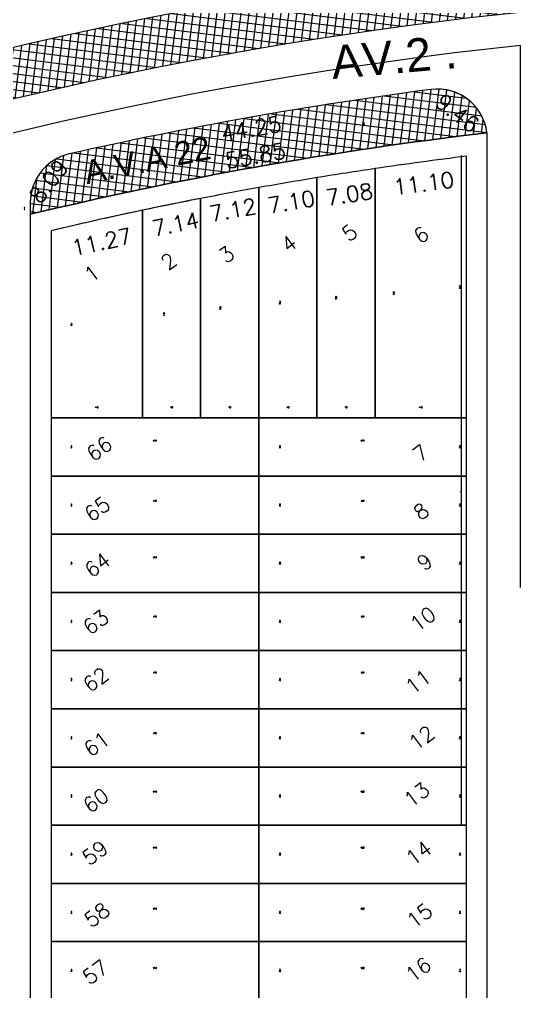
# Model space of a CAD drawing. Header units: millimetres. Extents: x -677 to -23, y -135 to 1112.
# Drawn here: x -551.9 to -491.6, y 831.6 to 948.6 of the extents above; entities that cross this region are included whole.
import ezdxf
from ezdxf.enums import TextEntityAlignment as Align

# ---------------------------------------------------------------- set-up
doc = ezdxf.new("R2010")
doc.units = ezdxf.units.MM
doc.header["$LTSCALE"] = 20
doc.header["$MEASUREMENT"] = 0
doc.header["$PDSIZE"] = -5
doc.linetypes.add('CONTINUO', pattern=[0])
doc.linetypes.add('DASHDOT', pattern=[1, 0.5, -0.25, 0, -0.25])
doc.layers.get('0').update_dxf_attribs({"linetype": 'CONTINUOUS'})
doc.layers.get('Defpoints').update_dxf_attribs({"linetype": 'CONTINUOUS'})
for name, color, linetype in [('Bra-Rua Calçadas', 1, 'CONTINUOUS'), ('CALÇADA', 3, 'CONTINUOUS'), ('COTA', 7, 'CONTINUOUS'), ('EIXO DAS VIAS', 252, 'DASHDOT'), ('Lotes', 2, 'CONTINUOUS'), ('Nomes de Ruas', 3, 'CONTINUOUS'), ('Numero de lotes', 5, 'CONTINUOUS'), ('TXT A.VERDES', 7, 'CONTINUOUS'), ('Área Verde Alameda etc.', 92, 'CONTINUOUS')]:
    doc.layers.add(name, color=color, linetype=linetype)
doc.layers.add('E-Pen-C', color=4, linetype='CONTINUOUS', lineweight=15)
doc.layers.add('E-Pen-G', color=3, linetype='CONTINUOUS', lineweight=30)
doc.styles.add('arcad1', font='romans.shx')
doc.styles.add('ARIAL', font='arial.ttf', dxfattribs={"height": 2})
doc.styles.add('F2', font='swissc.ttf')
doc.styles.add('ROMANS', font='romans', dxfattribs={"height": 0.1})
doc.dimstyles.new('BOLA100', dxfattribs={"dimscale": 0, "dimtxt": 1.8, "dimasz": 0.15, "dimexe": 0.18, "dimexo": 0.063, "dimgap": 0, "dimtad": 0, "dimzin": 4, "dimdsep": 46, "dimtxsty": 'ROMANS', "dimcen": 0.09, "dimse1": 1, "dimse2": 1, "dimsd1": 1, "dimsd2": 1, "dimclrt": 2, "dimadec": 0, "dimazin": 0, "dimtfac": 1.2, "dimtix": 1, "dimtmove": 2, "dimatfit": 3, "dimfxl": 1, "dimtvp": 2, "dimtolj": 1, "dimtzin": 4, "dimarcsym": 0})
doc.dimstyles.new('DIMENSION-1', dxfattribs={"dimtxt": 0.11, "dimasz": 0.07, "dimexe": 1, "dimexo": 0, "dimgap": 0.12, "dimtad": 1, "dimzin": 7, "dimdsep": 46, "dimtxsty": 'F2', "dimblk1": 'TRACO', "dimblk2": 'TRACO', "dimsah": 1, "dimcen": 1, "dimse1": 1, "dimse2": 1, "dimclrd": 256, "dimclre": 256, "dimclrt": 6, "dimadec": 0, "dimazin": 0, "dimtfac": 1, "dimtix": 1, "dimtmove": 2, "dimatfit": 3, "dimldrblk": 'TRACO', "dimfxl": 1, "dimtolj": 1, "dimtzin": 0, "dimarcsym": 0})
pattern_1 = [(82.9064228, (5613769.4276, -7783638.4494), (-0.94520936236, 0.1176244503), []), (172.9064228, (5613769.4276, -7783638.4494), (-0.1176244503, -0.94520936236), [])]

# ---------------------------------------------------------------- blocks, each defined once
blk = doc.blocks.new('*D380')
at = {"layer": 'Defpoints', "color": 0}
for p in [(-498.64, 837.65), (-498.06, 837.65), (-498.06, 830.65)]:
    blk.add_point(p, dxfattribs=at)
at = {"layer": 'COTA', "color": 2, "insert": (-498.84, 834.15), "char_height": 0.1, "attachment_point": 5, "rotation": 90, "style": 'ROMANS'}
blk.add_mtext('\\A1;7.00', dxfattribs=at)
blk = doc.blocks.new('*D381')
at = {"layer": 'Defpoints', "color": 0}
for p in [(-498.64, 844.65), (-498.06, 844.65), (-498.06, 837.65)]:
    blk.add_point(p, dxfattribs=at)
at = {"layer": 'COTA', "color": 2, "insert": (-498.84, 841.15), "char_height": 0.1, "attachment_point": 5, "rotation": 90, "style": 'ROMANS'}
blk.add_mtext('\\A1;7.00', dxfattribs=at)
blk = doc.blocks.new('*D382')
at = {"layer": 'Defpoints', "color": 0}
for p in [(-498.64, 851.65), (-498.06, 851.65), (-498.06, 844.65)]:
    blk.add_point(p, dxfattribs=at)
at = {"layer": 'COTA', "color": 2, "insert": (-498.84, 848.15), "char_height": 0.1, "attachment_point": 5, "rotation": 90, "style": 'ROMANS'}
blk.add_mtext('\\A1;7.00', dxfattribs=at)
blk = doc.blocks.new('*D383')
at = {"layer": 'Defpoints', "color": 0}
for p in [(-498.64, 858.65), (-498.06, 858.65), (-498.06, 851.65)]:
    blk.add_point(p, dxfattribs=at)
at = {"layer": 'COTA', "color": 2, "insert": (-498.84, 855.15), "char_height": 0.1, "attachment_point": 5, "rotation": 90, "style": 'ROMANS'}
blk.add_mtext('\\A1;7.00', dxfattribs=at)
blk = doc.blocks.new('*D384')
at = {"layer": 'Defpoints', "color": 0}
for p in [(-498.64, 865.65), (-498.06, 865.65), (-498.06, 858.65)]:
    blk.add_point(p, dxfattribs=at)
at = {"layer": 'COTA', "color": 2, "insert": (-498.84, 862.15), "char_height": 0.1, "attachment_point": 5, "rotation": 90, "style": 'ROMANS'}
blk.add_mtext('\\A1;7.00', dxfattribs=at)
blk = doc.blocks.new('*D385')
at = {"layer": 'Defpoints', "color": 0}
for p in [(-498.64, 872.65), (-498.06, 872.65), (-498.06, 865.65)]:
    blk.add_point(p, dxfattribs=at)
at = {"layer": 'COTA', "color": 2, "insert": (-498.84, 869.15), "char_height": 0.1, "attachment_point": 5, "rotation": 90, "style": 'ROMANS'}
blk.add_mtext('\\A1;7.00', dxfattribs=at)
blk = doc.blocks.new('*D386')
at = {"layer": 'Defpoints', "color": 0}
for p in [(-498.64, 879.65), (-498.06, 879.65), (-498.06, 872.65)]:
    blk.add_point(p, dxfattribs=at)
at = {"layer": 'COTA', "color": 2, "insert": (-498.84, 876.15), "char_height": 0.1, "attachment_point": 5, "rotation": 90, "style": 'ROMANS'}
blk.add_mtext('\\A1;7.00', dxfattribs=at)
blk = doc.blocks.new('*D387')
at = {"layer": 'Defpoints', "color": 0}
for p in [(-498.64, 886.65), (-498.06, 886.65), (-498.06, 879.65)]:
    blk.add_point(p, dxfattribs=at)
at = {"layer": 'COTA', "color": 2, "insert": (-498.84, 883.15), "char_height": 0.1, "attachment_point": 5, "rotation": 90, "style": 'ROMANS'}
blk.add_mtext('\\A1;7.00', dxfattribs=at)
blk = doc.blocks.new('*D388')
at = {"layer": 'Defpoints', "color": 0}
for p in [(-498.64, 893.65), (-498.06, 893.65), (-498.06, 886.65)]:
    blk.add_point(p, dxfattribs=at)
at = {"layer": 'COTA', "color": 2, "insert": (-498.84, 890.15), "char_height": 0.1, "attachment_point": 5, "rotation": 90, "style": 'ROMANS'}
blk.add_mtext('\\A1;7.00', dxfattribs=at)
blk = doc.blocks.new('*D389')
at = {"layer": 'Defpoints', "color": 0}
for p in [(-498.64, 900.65), (-498.06, 900.65), (-498.06, 893.65)]:
    blk.add_point(p, dxfattribs=at)
at = {"layer": 'COTA', "color": 2, "insert": (-498.84, 897.15), "char_height": 0.1, "attachment_point": 5, "rotation": 90, "style": 'ROMANS'}
blk.add_mtext('\\A1;7.00', dxfattribs=at)
blk = doc.blocks.new('*D390')
at = {"layer": 'Defpoints', "color": 0}
for p in [(-498.64, 932.12), (-498.06, 932.12), (-498.06, 900.65)]:
    blk.add_point(p, dxfattribs=at)
at = {"layer": 'COTA', "color": 2, "insert": (-498.84, 916.38), "char_height": 0.1, "attachment_point": 5, "rotation": 90, "style": 'ROMANS'}
blk.add_mtext('\\A1;31.47', dxfattribs=at)
blk = doc.blocks.new('*D404')
at = {"layer": 'Defpoints', "color": 0}
for p in [(-523.06, 837.65), (-520.31, 837.65), (-523.06, 830.65)]:
    blk.add_point(p, dxfattribs=at)
at = {"layer": 'COTA', "color": 2, "insert": (-520.51, 834.15), "char_height": 0.1, "attachment_point": 5, "rotation": 90, "style": 'ROMANS'}
blk.add_mtext('\\A1;7.00', dxfattribs=at)
blk = doc.blocks.new('*D405')
at = {"layer": 'Defpoints', "color": 0}
for p in [(-523.06, 844.65), (-520.31, 844.65), (-523.06, 837.65)]:
    blk.add_point(p, dxfattribs=at)
at = {"layer": 'COTA', "color": 2, "insert": (-520.51, 841.15), "char_height": 0.1, "attachment_point": 5, "rotation": 90, "style": 'ROMANS'}
blk.add_mtext('\\A1;7.00', dxfattribs=at)
blk = doc.blocks.new('*D406')
at = {"layer": 'Defpoints', "color": 0}
for p in [(-523.06, 851.65), (-520.31, 851.65), (-523.06, 844.65)]:
    blk.add_point(p, dxfattribs=at)
at = {"layer": 'COTA', "color": 2, "insert": (-520.51, 848.15), "char_height": 0.1, "attachment_point": 5, "rotation": 90, "style": 'ROMANS'}
blk.add_mtext('\\A1;7.00', dxfattribs=at)
blk = doc.blocks.new('*D407')
at = {"layer": 'Defpoints', "color": 0}
for p in [(-523.06, 858.65), (-520.31, 858.65), (-523.06, 851.65)]:
    blk.add_point(p, dxfattribs=at)
at = {"layer": 'COTA', "color": 2, "insert": (-520.51, 855.15), "char_height": 0.1, "attachment_point": 5, "rotation": 90, "style": 'ROMANS'}
blk.add_mtext('\\A1;7.00', dxfattribs=at)
blk = doc.blocks.new('*D408')
at = {"layer": 'Defpoints', "color": 0}
for p in [(-523.06, 865.65), (-520.31, 865.65), (-523.06, 858.65)]:
    blk.add_point(p, dxfattribs=at)
at = {"layer": 'COTA', "color": 2, "insert": (-520.51, 862.15), "char_height": 0.1, "attachment_point": 5, "rotation": 90, "style": 'ROMANS'}
blk.add_mtext('\\A1;7.00', dxfattribs=at)
blk = doc.blocks.new('*D409')
at = {"layer": 'Defpoints', "color": 0}
for p in [(-523.06, 872.65), (-520.31, 872.65), (-523.06, 865.65)]:
    blk.add_point(p, dxfattribs=at)
at = {"layer": 'COTA', "color": 2, "insert": (-520.51, 869.15), "char_height": 0.1, "attachment_point": 5, "rotation": 90, "style": 'ROMANS'}
blk.add_mtext('\\A1;7.00', dxfattribs=at)
blk = doc.blocks.new('*D410')
at = {"layer": 'Defpoints', "color": 0}
for p in [(-523.06, 879.65), (-520.31, 879.65), (-523.06, 872.65)]:
    blk.add_point(p, dxfattribs=at)
at = {"layer": 'COTA', "color": 2, "insert": (-520.51, 876.15), "char_height": 0.1, "attachment_point": 5, "rotation": 90, "style": 'ROMANS'}
blk.add_mtext('\\A1;7.00', dxfattribs=at)
blk = doc.blocks.new('*D411')
at = {"layer": 'Defpoints', "color": 0}
for p in [(-523.06, 886.65), (-520.31, 886.65), (-523.06, 879.65)]:
    blk.add_point(p, dxfattribs=at)
at = {"layer": 'COTA', "color": 2, "insert": (-520.51, 883.15), "char_height": 0.1, "attachment_point": 5, "rotation": 90, "style": 'ROMANS'}
blk.add_mtext('\\A1;7.00', dxfattribs=at)
blk = doc.blocks.new('*D412')
at = {"layer": 'Defpoints', "color": 0}
for p in [(-523.06, 893.65), (-520.31, 893.65), (-523.06, 886.65)]:
    blk.add_point(p, dxfattribs=at)
at = {"layer": 'COTA', "color": 2, "insert": (-520.51, 890.15), "char_height": 0.1, "attachment_point": 5, "rotation": 90, "style": 'ROMANS'}
blk.add_mtext('\\A1;7.00', dxfattribs=at)
blk = doc.blocks.new('*D413')
at = {"layer": 'Defpoints', "color": 0}
for p in [(-523.06, 900.65), (-520.31, 900.65), (-523.06, 893.65)]:
    blk.add_point(p, dxfattribs=at)
at = {"layer": 'COTA', "color": 2, "insert": (-520.51, 897.15), "char_height": 0.1, "attachment_point": 5, "rotation": 90, "style": 'ROMANS'}
blk.add_mtext('\\A1;7.00', dxfattribs=at)
blk = doc.blocks.new('*D414')
at = {"layer": 'Defpoints', "color": 0}
for p in [(-523.06, 928.34), (-520.31, 928.34), (-523.06, 900.65)]:
    blk.add_point(p, dxfattribs=at)
at = {"layer": 'COTA', "color": 2, "insert": (-520.51, 914.49), "char_height": 0.1, "attachment_point": 5, "rotation": 90, "style": 'ROMANS'}
blk.add_mtext('\\A1;27.69', dxfattribs=at)
blk = doc.blocks.new('*D424')
at = {"layer": 'Defpoints', "color": 0}
for p in [(-548.06, 837.65), (-545.41, 837.65), (-548.06, 830.65)]:
    blk.add_point(p, dxfattribs=at)
at = {"layer": 'COTA', "color": 2, "insert": (-545.61, 834.15), "char_height": 0.1, "attachment_point": 5, "rotation": 90, "style": 'ROMANS'}
blk.add_mtext('\\A1;7.00', dxfattribs=at)
blk = doc.blocks.new('*D425')
at = {"layer": 'Defpoints', "color": 0}
for p in [(-548.06, 844.65), (-545.41, 844.65), (-548.06, 837.65)]:
    blk.add_point(p, dxfattribs=at)
at = {"layer": 'COTA', "color": 2, "insert": (-545.61, 841.15), "char_height": 0.1, "attachment_point": 5, "rotation": 90, "style": 'ROMANS'}
blk.add_mtext('\\A1;7.00', dxfattribs=at)
blk = doc.blocks.new('*D426')
at = {"layer": 'Defpoints', "color": 0}
for p in [(-548.06, 851.65), (-545.41, 851.65), (-548.06, 844.65)]:
    blk.add_point(p, dxfattribs=at)
at = {"layer": 'COTA', "color": 2, "insert": (-545.61, 848.15), "char_height": 0.1, "attachment_point": 5, "rotation": 90, "style": 'ROMANS'}
blk.add_mtext('\\A1;7.00', dxfattribs=at)
blk = doc.blocks.new('*D427')
at = {"layer": 'Defpoints', "color": 0}
for p in [(-548.06, 858.65), (-545.41, 858.65), (-548.06, 851.65)]:
    blk.add_point(p, dxfattribs=at)
at = {"layer": 'COTA', "color": 2, "insert": (-545.61, 855.15), "char_height": 0.1, "attachment_point": 5, "rotation": 90, "style": 'ROMANS'}
blk.add_mtext('\\A1;7.00', dxfattribs=at)
blk = doc.blocks.new('*D428')
at = {"layer": 'Defpoints', "color": 0}
for p in [(-548.06, 865.65), (-545.41, 865.65), (-548.06, 858.65)]:
    blk.add_point(p, dxfattribs=at)
at = {"layer": 'COTA', "color": 2, "insert": (-545.61, 862.15), "char_height": 0.1, "attachment_point": 5, "rotation": 90, "style": 'ROMANS'}
blk.add_mtext('\\A1;7.00', dxfattribs=at)
blk = doc.blocks.new('*D429')
at = {"layer": 'Defpoints', "color": 0}
for p in [(-548.06, 872.65), (-545.41, 872.65), (-548.06, 865.65)]:
    blk.add_point(p, dxfattribs=at)
at = {"layer": 'COTA', "color": 2, "insert": (-545.61, 869.15), "char_height": 0.1, "attachment_point": 5, "rotation": 90, "style": 'ROMANS'}
blk.add_mtext('\\A1;7.00', dxfattribs=at)
blk = doc.blocks.new('*D430')
at = {"layer": 'Defpoints', "color": 0}
for p in [(-548.06, 879.65), (-545.41, 879.65), (-548.06, 872.65)]:
    blk.add_point(p, dxfattribs=at)
at = {"layer": 'COTA', "color": 2, "insert": (-545.61, 876.15), "char_height": 0.1, "attachment_point": 5, "rotation": 90, "style": 'ROMANS'}
blk.add_mtext('\\A1;7.00', dxfattribs=at)
blk = doc.blocks.new('*D431')
at = {"layer": 'Defpoints', "color": 0}
for p in [(-548.06, 886.65), (-545.41, 886.65), (-548.06, 879.65)]:
    blk.add_point(p, dxfattribs=at)
at = {"layer": 'COTA', "color": 2, "insert": (-545.61, 883.15), "char_height": 0.1, "attachment_point": 5, "rotation": 90, "style": 'ROMANS'}
blk.add_mtext('\\A1;7.00', dxfattribs=at)
blk = doc.blocks.new('*D432')
at = {"layer": 'Defpoints', "color": 0}
for p in [(-548.06, 893.65), (-545.41, 893.65), (-548.06, 886.65)]:
    blk.add_point(p, dxfattribs=at)
at = {"layer": 'COTA', "color": 2, "insert": (-545.61, 890.15), "char_height": 0.1, "attachment_point": 5, "rotation": 90, "style": 'ROMANS'}
blk.add_mtext('\\A1;7.00', dxfattribs=at)
blk = doc.blocks.new('*D433')
at = {"layer": 'Defpoints', "color": 0}
for p in [(-548.06, 900.65), (-545.41, 900.65), (-548.06, 893.65)]:
    blk.add_point(p, dxfattribs=at)
at = {"layer": 'COTA', "color": 2, "insert": (-545.61, 897.15), "char_height": 0.1, "attachment_point": 5, "rotation": 90, "style": 'ROMANS'}
blk.add_mtext('\\A1;7.00', dxfattribs=at)
blk = doc.blocks.new('*D434')
at = {"layer": 'Defpoints', "color": 0}
for p in [(-548.06, 923.16), (-545.41, 923.16), (-548.06, 900.65)]:
    blk.add_point(p, dxfattribs=at)
at = {"layer": 'COTA', "color": 2, "insert": (-545.61, 911.9), "char_height": 0.1, "attachment_point": 5, "rotation": 90, "style": 'ROMANS'}
blk.add_mtext('\\A1;22.51', dxfattribs=at)
blk = doc.blocks.new('*D435')
at = {"layer": 'Defpoints', "color": 0}
for p in [(-537.06, 925.61), (-534.25, 925.61), (-537.06, 900.65)]:
    blk.add_point(p, dxfattribs=at)
at = {"layer": 'COTA', "color": 2, "insert": (-534.45, 913.13), "char_height": 0.1, "attachment_point": 5, "rotation": 90, "style": 'ROMANS'}
blk.add_mtext('\\A1;24.97', dxfattribs=at)
blk = doc.blocks.new('*D436')
at = {"layer": 'Defpoints', "color": 0}
for p in [(-530.06, 927.03), (-527.49, 927.03), (-530.06, 900.65)]:
    blk.add_point(p, dxfattribs=at)
at = {"layer": 'COTA', "color": 2, "insert": (-527.69, 913.84), "char_height": 0.1, "attachment_point": 5, "rotation": 90, "style": 'ROMANS'}
blk.add_mtext('\\A1;26.38', dxfattribs=at)
blk = doc.blocks.new('*D437')
at = {"layer": 'Defpoints', "color": 0}
for p in [(-516.06, 929.54), (-513.57, 929.54), (-516.06, 900.65)]:
    blk.add_point(p, dxfattribs=at)
at = {"layer": 'COTA', "color": 2, "insert": (-513.77, 915.09), "char_height": 0.1, "attachment_point": 5, "rotation": 90, "style": 'ROMANS'}
blk.add_mtext('\\A1;28.89', dxfattribs=at)
blk = doc.blocks.new('*D438')
at = {"layer": 'Defpoints', "color": 0}
for p in [(-509.06, 930.63), (-506.62, 930.63), (-509.06, 900.65)]:
    blk.add_point(p, dxfattribs=at)
at = {"layer": 'COTA', "color": 2, "insert": (-506.82, 915.64), "char_height": 0.1, "attachment_point": 5, "rotation": 90, "style": 'ROMANS'}
blk.add_mtext('\\A1;29.98', dxfattribs=at)
blk = doc.blocks.new('*D479')
at = {"layer": 'Defpoints', "color": 0}
for p in [(-523.06, 837.65), (-498.06, 837.65), (-523.06, 834.27)]:
    blk.add_point(p, dxfattribs=at)
at = {"layer": 'COTA', "color": 2, "insert": (-510.56, 834.47), "char_height": 0.1, "attachment_point": 5, "style": 'ROMANS'}
blk.add_mtext('\\A1;25.00', dxfattribs=at)
blk = doc.blocks.new('*D480')
at = {"layer": 'Defpoints', "color": 0}
for p in [(-548.06, 837.65), (-523.06, 837.65), (-548.06, 834.27)]:
    blk.add_point(p, dxfattribs=at)
at = {"layer": 'COTA', "color": 2, "insert": (-535.56, 834.47), "char_height": 0.1, "attachment_point": 5, "style": 'ROMANS'}
blk.add_mtext('\\A1;25.00', dxfattribs=at)
blk = doc.blocks.new('*D481')
at = {"layer": 'Defpoints', "color": 0}
for p in [(-523.06, 844.65), (-498.06, 844.65), (-523.06, 841.41)]:
    blk.add_point(p, dxfattribs=at)
at = {"layer": 'COTA', "color": 2, "insert": (-510.56, 841.61), "char_height": 0.1, "attachment_point": 5, "style": 'ROMANS'}
blk.add_mtext('\\A1;25.00', dxfattribs=at)
blk = doc.blocks.new('*D482')
at = {"layer": 'Defpoints', "color": 0}
for p in [(-548.06, 844.65), (-523.06, 844.65), (-548.06, 841.41)]:
    blk.add_point(p, dxfattribs=at)
at = {"layer": 'COTA', "color": 2, "insert": (-535.56, 841.61), "char_height": 0.1, "attachment_point": 5, "style": 'ROMANS'}
blk.add_mtext('\\A1;25.00', dxfattribs=at)
blk = doc.blocks.new('*D483')
at = {"layer": 'Defpoints', "color": 0}
for p in [(-523.06, 851.65), (-498.06, 851.65), (-523.06, 848.75)]:
    blk.add_point(p, dxfattribs=at)
at = {"layer": 'COTA', "color": 2, "insert": (-510.56, 848.95), "char_height": 0.1, "attachment_point": 5, "style": 'ROMANS'}
blk.add_mtext('\\A1;25.00', dxfattribs=at)
blk = doc.blocks.new('*D484')
at = {"layer": 'Defpoints', "color": 0}
for p in [(-548.06, 851.65), (-523.06, 851.65), (-548.06, 848.75)]:
    blk.add_point(p, dxfattribs=at)
at = {"layer": 'COTA', "color": 2, "insert": (-535.56, 848.95), "char_height": 0.1, "attachment_point": 5, "style": 'ROMANS'}
blk.add_mtext('\\A1;25.00', dxfattribs=at)
blk = doc.blocks.new('*D485')
at = {"layer": 'Defpoints', "color": 0}
for p in [(-523.06, 858.65), (-498.06, 858.65), (-523.06, 855.48)]:
    blk.add_point(p, dxfattribs=at)
at = {"layer": 'COTA', "color": 2, "insert": (-510.56, 855.68), "char_height": 0.1, "attachment_point": 5, "style": 'ROMANS'}
blk.add_mtext('\\A1;25.00', dxfattribs=at)
blk = doc.blocks.new('*D486')
at = {"layer": 'Defpoints', "color": 0}
for p in [(-548.06, 858.65), (-523.06, 858.65), (-548.06, 855.48)]:
    blk.add_point(p, dxfattribs=at)
at = {"layer": 'COTA', "color": 2, "insert": (-535.56, 855.68), "char_height": 0.1, "attachment_point": 5, "style": 'ROMANS'}
blk.add_mtext('\\A1;25.00', dxfattribs=at)
blk = doc.blocks.new('*D487')
at = {"layer": 'Defpoints', "color": 0}
for p in [(-523.06, 865.65), (-498.06, 865.65), (-523.06, 862.51)]:
    blk.add_point(p, dxfattribs=at)
at = {"layer": 'COTA', "color": 2, "insert": (-510.56, 862.71), "char_height": 0.1, "attachment_point": 5, "style": 'ROMANS'}
blk.add_mtext('\\A1;25.00', dxfattribs=at)
blk = doc.blocks.new('*D488')
at = {"layer": 'Defpoints', "color": 0}
for p in [(-548.06, 865.65), (-523.06, 865.65), (-548.06, 862.51)]:
    blk.add_point(p, dxfattribs=at)
at = {"layer": 'COTA', "color": 2, "insert": (-535.56, 862.71), "char_height": 0.1, "attachment_point": 5, "style": 'ROMANS'}
blk.add_mtext('\\A1;25.00', dxfattribs=at)
blk = doc.blocks.new('*D489')
at = {"layer": 'Defpoints', "color": 0}
for p in [(-523.06, 872.65), (-498.06, 872.65), (-523.06, 869.81)]:
    blk.add_point(p, dxfattribs=at)
at = {"layer": 'COTA', "color": 2, "insert": (-510.56, 870.01), "char_height": 0.1, "attachment_point": 5, "style": 'ROMANS'}
blk.add_mtext('\\A1;25.00', dxfattribs=at)
blk = doc.blocks.new('*D490')
at = {"layer": 'Defpoints', "color": 0}
for p in [(-548.06, 872.65), (-523.06, 872.65), (-548.06, 869.81)]:
    blk.add_point(p, dxfattribs=at)
at = {"layer": 'COTA', "color": 2, "insert": (-535.56, 870.01), "char_height": 0.1, "attachment_point": 5, "style": 'ROMANS'}
blk.add_mtext('\\A1;25.00', dxfattribs=at)
blk = doc.blocks.new('*D491')
at = {"layer": 'Defpoints', "color": 0}
for p in [(-523.06, 879.65), (-498.06, 879.65), (-523.06, 876.55)]:
    blk.add_point(p, dxfattribs=at)
at = {"layer": 'COTA', "color": 2, "insert": (-510.56, 876.75), "char_height": 0.1, "attachment_point": 5, "style": 'ROMANS'}
blk.add_mtext('\\A1;25.00', dxfattribs=at)
blk = doc.blocks.new('*D492')
at = {"layer": 'Defpoints', "color": 0}
for p in [(-548.06, 879.65), (-523.06, 879.65), (-548.06, 876.55)]:
    blk.add_point(p, dxfattribs=at)
at = {"layer": 'COTA', "color": 2, "insert": (-535.56, 876.75), "char_height": 0.1, "attachment_point": 5, "style": 'ROMANS'}
blk.add_mtext('\\A1;25.00', dxfattribs=at)
blk = doc.blocks.new('*D493')
at = {"layer": 'Defpoints', "color": 0}
for p in [(-523.06, 886.65), (-498.06, 886.65), (-523.06, 883.67)]:
    blk.add_point(p, dxfattribs=at)
at = {"layer": 'COTA', "color": 2, "insert": (-510.56, 883.87), "char_height": 0.1, "attachment_point": 5, "style": 'ROMANS'}
blk.add_mtext('\\A1;25.00', dxfattribs=at)
blk = doc.blocks.new('*D494')
at = {"layer": 'Defpoints', "color": 0}
for p in [(-548.06, 886.65), (-523.06, 886.65), (-548.06, 883.67)]:
    blk.add_point(p, dxfattribs=at)
at = {"layer": 'COTA', "color": 2, "insert": (-535.56, 883.87), "char_height": 0.1, "attachment_point": 5, "style": 'ROMANS'}
blk.add_mtext('\\A1;25.00', dxfattribs=at)
blk = doc.blocks.new('*D495')
at = {"layer": 'Defpoints', "color": 0}
for p in [(-523.06, 893.65), (-498.06, 893.65), (-523.06, 890.46)]:
    blk.add_point(p, dxfattribs=at)
at = {"layer": 'COTA', "color": 2, "insert": (-510.56, 890.66), "char_height": 0.1, "attachment_point": 5, "style": 'ROMANS'}
blk.add_mtext('\\A1;25.00', dxfattribs=at)
blk = doc.blocks.new('*D496')
at = {"layer": 'Defpoints', "color": 0}
for p in [(-548.06, 893.65), (-523.06, 893.65), (-548.06, 890.46)]:
    blk.add_point(p, dxfattribs=at)
at = {"layer": 'COTA', "color": 2, "insert": (-535.56, 890.66), "char_height": 0.1, "attachment_point": 5, "style": 'ROMANS'}
blk.add_mtext('\\A1;25.00', dxfattribs=at)
blk = doc.blocks.new('*D497')
at = {"layer": 'Defpoints', "color": 0}
for p in [(-523.06, 900.65), (-498.06, 900.65), (-523.06, 897.71)]:
    blk.add_point(p, dxfattribs=at)
at = {"layer": 'COTA', "color": 2, "insert": (-510.56, 897.91), "char_height": 0.1, "attachment_point": 5, "style": 'ROMANS'}
blk.add_mtext('\\A1;25.00', dxfattribs=at)
blk = doc.blocks.new('*D498')
at = {"layer": 'Defpoints', "color": 0}
for p in [(-548.06, 900.65), (-523.06, 900.65), (-548.06, 897.71)]:
    blk.add_point(p, dxfattribs=at)
at = {"layer": 'COTA', "color": 2, "insert": (-535.56, 897.91), "char_height": 0.1, "attachment_point": 5, "style": 'ROMANS'}
blk.add_mtext('\\A1;25.00', dxfattribs=at)
blk = doc.blocks.new('*D499')
at = {"layer": 'Defpoints', "color": 0}
for p in [(-537.06, 901.71), (-548.06, 900.65), (-537.06, 900.65)]:
    blk.add_point(p, dxfattribs=at)
at = {"layer": 'COTA', "color": 2, "insert": (-542.56, 901.91), "char_height": 0.1, "attachment_point": 5, "style": 'ROMANS'}
blk.add_mtext('\\A1;11.00', dxfattribs=at)
blk = doc.blocks.new('*D500')
at = {"layer": 'Defpoints', "color": 0}
for p in [(-530.06, 901.71), (-537.06, 900.65), (-530.06, 900.65)]:
    blk.add_point(p, dxfattribs=at)
at = {"layer": 'COTA', "color": 2, "insert": (-533.56, 901.91), "char_height": 0.1, "attachment_point": 5, "rotation": 360, "style": 'ROMANS'}
blk.add_mtext('\\A1;7.00', dxfattribs=at)
blk = doc.blocks.new('*D501')
at = {"layer": 'Defpoints', "color": 0}
for p in [(-523.06, 901.71), (-530.06, 900.65), (-523.06, 900.65)]:
    blk.add_point(p, dxfattribs=at)
at = {"layer": 'COTA', "color": 2, "insert": (-526.56, 901.91), "char_height": 0.1, "attachment_point": 5, "rotation": 360, "style": 'ROMANS'}
blk.add_mtext('\\A1;7.00', dxfattribs=at)
blk = doc.blocks.new('*D502')
at = {"layer": 'Defpoints', "color": 0}
for p in [(-516.06, 901.71), (-523.06, 900.65), (-516.06, 900.65)]:
    blk.add_point(p, dxfattribs=at)
at = {"layer": 'COTA', "color": 2, "insert": (-519.56, 901.91), "char_height": 0.1, "attachment_point": 5, "rotation": 360, "style": 'ROMANS'}
blk.add_mtext('\\A1;7.00', dxfattribs=at)
blk = doc.blocks.new('*D503')
at = {"layer": 'Defpoints', "color": 0}
for p in [(-509.06, 901.71), (-516.06, 900.65), (-509.06, 900.65)]:
    blk.add_point(p, dxfattribs=at)
at = {"layer": 'COTA', "color": 2, "insert": (-512.56, 901.91), "char_height": 0.1, "attachment_point": 5, "rotation": 360, "style": 'ROMANS'}
blk.add_mtext('\\A1;7.00', dxfattribs=at)
blk = doc.blocks.new('*D504')
at = {"layer": 'Defpoints', "color": 0}
for p in [(-498.06, 901.71), (-509.06, 900.65), (-498.06, 900.65)]:
    blk.add_point(p, dxfattribs=at)
at = {"layer": 'COTA', "color": 2, "insert": (-503.56, 901.91), "char_height": 0.1, "attachment_point": 5, "rotation": 360, "style": 'ROMANS'}
blk.add_mtext('\\A1;11.00', dxfattribs=at)
blk = doc.blocks.new('*D514')
at = {"layer": 'Defpoints', "color": 0}
for p in [(-551.06, 926.53), (-550.56, 926.53), (-550.56, 925.13)]:
    blk.add_point(p, dxfattribs=at)
at = {"layer": 'COTA', "color": 2, "insert": (-551.26, 925.83), "char_height": 0.1, "attachment_point": 5, "rotation": 90, "style": 'ROMANS'}
blk.add_mtext('\\A1;1.40', dxfattribs=at)
blk = doc.blocks.new('*D518')
at = {"layer": 'Defpoints', "color": 0}
for p in [(-511.05, 938.92), (-510.17, 932.99), (-510.17, 932.99)]:
    blk.add_point(p, dxfattribs=at)
at = {"layer": 'COTA', "color": 2, "insert": (-510.41, 935.99), "char_height": 0.1, "attachment_point": 5, "rotation": 278.4968, "style": 'ROMANS'}
blk.add_mtext('\\A1;6.00', dxfattribs=at)
blk = doc.blocks.new('TRACO')
at = {"layer": 'E-Pen-C'}
for p, q in [((-1, 0), (1, 0)), ((0, 1), (0, -1))]:
    blk.add_line(p, q, dxfattribs=at)
at = {"layer": 'E-Pen-G'}
blk.add_line((-0.4, -0.4), (0.4, 0.4), dxfattribs=at)
blk = doc.blocks.new('*D650')
at = {"color": 4, "lineweight": -2}
blk.add_line((-498.65, 851.72), (-498.65, 932.05), dxfattribs=at)
at = {"layer": 'Defpoints', "color": 0, "linetype": 'Continuous'}
for p in [(-498.65, 932.12), (-498.06, 932.12), (-498.06, 851.65)]:
    blk.add_point(p, dxfattribs=at)
at = {"color": 4, "linetype": 'Continuous', "lineweight": -2, "xscale": 0.07, "yscale": 0.07, "zscale": 0.07}
for p, rotation in [((-498.65, 932.12), 90), ((-498.65, 851.65), 270)]:
    blk.add_blockref('TRACO', p, dxfattribs=dict(at, rotation=rotation))
at = {"color": 4, "linetype": 'Continuous', "insert": (-498.82, 891.88), "char_height": 0.11, "attachment_point": 5, "rotation": 90, "style": 'F2'}
blk.add_mtext('\\A1;80.47', dxfattribs=at)

msp = doc.modelspace()

# ---------------------------------------------------------------- hatches: boundary and pattern name
at = {"layer": 'Área Verde Alameda etc.'}
h = msp.add_hatch(dxfattribs=at)
h.set_pattern_fill('ANSI37', color=256, scale=0.3, angle=37.90642, style=0)
h.set_pattern_definition(pattern_1)
h.paths.add_polyline_path([(-675.518, 898.23, 0.2743582), (-676.56, 896.474), (-676.56, 894.194, 0.5701619), (-673.598, 892.441, -0.1261546), (-440.721, 952.148), (-429.56, 952.148, 0.4142136), (-427.56, 954.148), (-427.56, 956.148, 0.4142136), (-429.56, 958.148), (-440.721, 958.148, 0.1255837)])
h = msp.add_hatch(dxfattribs=at)
h.set_pattern_fill('ANSI37', color=256, scale=0.3, angle=37.90642, style=0)
h.set_pattern_definition(pattern_1)
h.paths.add_polyline_path([(-545.886, 932.386, 0.1323377), (-548.646, 930.928, 0.2083724), (-550.56, 926.534), (-550.56, 925.133, -0.0297184), (-495.606, 934.933, 0.4160843), (-502.337, 940.144, 0.023245)])

# ---------------------------------------------------------------- linework, layer by layer
at = {"layer": 'Bra-Rua Calçadas'}
for points in [[(-429.56, 958.148), (-440.721, 958.148, 0.1255837), (-675.518, 898.23, 0.2743582), (-676.56, 896.474), (-676.56, 894.194, 0.5701619), (-673.598, 892.441, -0.1261546), (-440.721, 952.148), (-429.56, 952.148, 0.4142136), (-427.56, 954.148), (-427.56, 956.148, 0.4142136)], [(-502.337, 940.144, 0.023245), (-545.886, 932.386, 0.1323377), (-548.646, 930.928, 0.2083724), (-550.56, 926.534), (-550.56, 925.133, -0.0297184), (-495.606, 934.933, 0.4160843)]]:
    msp.add_lwpolyline(points, format="xyb", close=True, dxfattribs=at)
at = {"layer": 'CALÇADA', "lineweight": -3}
for p, q in [((-495.56, 690.148), (-495.56, 934.194)), ((-495.56, 690.148), (-495.56, 934.194)), ((-550.56, 926.534), (-550.56, 690.148)), ((-550.56, 926.534), (-550.56, 690.148))]:
    msp.add_line(p, q, dxfattribs=at)
msp.add_lwpolyline([(-495.56, 934.194, 0.4527656), (-502.337, 940.144, 0.023245), (-545.886, 932.386, 0.3503718), (-550.56, 926.534), (-550.56, 690.148, 0.4142136), (-544.56, 684.148), (-501.56, 684.148, 0.4142136), (-495.56, 690.148)], format="xyb", close=True, dxfattribs=at)
msp.add_lwpolyline([(-495.56, 934.194, 0.4527656), (-502.337, 940.144, 0.023245), (-545.886, 932.386, 0.3503718), (-550.56, 926.534), (-550.56, 690.148, 0.4142136), (-544.56, 684.148), (-501.56, 684.148, 0.4142136), (-495.56, 690.148)], format="xyb", close=True, dxfattribs=at)
msp.add_lwpolyline([(-495.606, 934.933, 0.0297184), (-550.56, 925.133)], format="xyb", dxfattribs=at)
at = {"layer": 'EIXO DAS VIAS', "ltscale": 10}
msp.add_line((-491.56, 680.148, 103.708), (-491.56, 945.448, 103.708), dxfattribs=at)
at = {"layer": 'EIXO DAS VIAS', "ltscale": 10, "elevation": 103.708}
msp.add_lwpolyline([(-491.56, 945.448, 0.0333455), (-554.56, 934.454)], format="xyb", dxfattribs=at)
at = {"layer": 'Lotes', "linetype": 'CONTINUO', "lineweight": -3}
for p, q in [((-498.06, 900.648), (-498.06, 932.119)), ((-509.06, 930.626), (-509.06, 900.648)), ((-509.06, 900.648), (-509.06, 930.626)), ((-516.06, 929.538), (-516.06, 900.648)), ((-516.06, 900.648), (-516.06, 929.538)), ((-523.06, 900.648), (-523.06, 928.34)), ((-523.06, 928.34), (-523.06, 900.648)), ((-523.06, 900.648), (-523.06, 928.34)), ((-530.06, 927.033), (-530.06, 900.648)), ((-530.06, 900.648), (-530.06, 927.033)), ((-530.06, 927.033), (-530.06, 900.648)), ((-530.06, 900.648), (-530.06, 927.033)), ((-537.06, 925.614), (-537.06, 900.648)), ((-537.06, 900.648), (-537.06, 925.614)), ((-548.06, 923.159), (-548.06, 900.648)), ((-548.06, 923.159), (-548.06, 900.648)), ((-548.06, 900.648), (-537.06, 900.648)), ((-548.06, 900.648), (-548.06, 893.648)), ((-523.06, 900.648), (-548.06, 900.648)), ((-548.06, 900.648), (-530.06, 900.648)), ((-537.06, 900.648), (-530.06, 900.648)), ((-530.06, 900.648), (-523.06, 900.648)), ((-530.06, 900.648), (-523.06, 900.648)), ((-498.06, 900.648), (-523.06, 900.648)), ((-523.06, 900.648), (-523.06, 893.648)), ((-523.06, 893.648), (-523.06, 900.648)), ((-523.06, 900.648), (-516.06, 900.648)), ((-516.06, 900.648), (-509.06, 900.648)), ((-509.06, 900.648), (-498.06, 900.648)), ((-498.06, 893.648), (-498.06, 900.648)), ((-548.06, 893.648), (-548.06, 886.648)), ((-523.06, 893.648), (-548.06, 893.648)), ((-548.06, 893.648), (-523.06, 893.648)), ((-498.06, 893.648), (-523.06, 893.648)), ((-523.06, 893.648), (-523.06, 886.648)), ((-523.06, 893.648), (-498.06, 893.648)), ((-523.06, 886.648), (-523.06, 893.648)), ((-498.06, 886.648), (-498.06, 893.648)), ((-523.06, 886.648), (-548.06, 886.648)), ((-548.06, 886.648), (-548.06, 879.648)), ((-548.06, 886.648), (-523.06, 886.648)), ((-498.06, 886.648), (-523.06, 886.648)), ((-523.06, 886.648), (-523.06, 879.648)), ((-523.06, 886.648), (-498.06, 886.648)), ((-523.06, 879.648), (-523.06, 886.648)), ((-498.06, 879.648), (-498.06, 886.648)), ((-523.06, 879.648), (-548.06, 879.648)), ((-548.06, 879.648), (-548.06, 872.648)), ((-548.06, 879.648), (-523.06, 879.648)), ((-498.06, 879.648), (-523.06, 879.648)), ((-523.06, 879.648), (-523.06, 872.648)), ((-523.06, 879.648), (-498.06, 879.648)), ((-523.06, 872.648), (-523.06, 879.648)), ((-498.06, 872.648), (-498.06, 879.648)), ((-523.06, 872.648), (-548.06, 872.648)), ((-548.06, 872.648), (-548.06, 865.648)), ((-548.06, 872.648), (-523.06, 872.648)), ((-498.06, 872.648), (-523.06, 872.648)), ((-523.06, 872.648), (-523.06, 865.648)), ((-523.06, 872.648), (-498.06, 872.648)), ((-523.06, 865.648), (-523.06, 872.648)), ((-498.06, 865.648), (-498.06, 872.648)), ((-523.06, 865.648), (-548.06, 865.648)), ((-548.06, 865.648), (-548.06, 858.648)), ((-548.06, 865.648), (-523.06, 865.648)), ((-523.06, 858.648), (-548.06, 858.648)), ((-548.06, 858.648), (-548.06, 851.648)), ((-548.06, 858.648), (-523.06, 858.648)), ((-523.06, 851.648), (-548.06, 851.648)), ((-548.06, 851.648), (-548.06, 844.648)), ((-548.06, 851.648), (-523.06, 851.648)), ((-523.06, 844.648), (-548.06, 844.648)), ((-548.06, 844.648), (-548.06, 837.648)), ((-548.06, 844.648), (-523.06, 844.648)), ((-523.06, 844.648), (-523.06, 837.648)), ((-523.06, 837.648), (-523.06, 844.648)), ((-498.06, 837.648), (-498.06, 844.648)), ((-523.06, 837.648), (-548.06, 837.648)), ((-548.06, 837.648), (-548.06, 830.648)), ((-548.06, 837.648), (-523.06, 837.648)), ((-498.06, 837.648), (-523.06, 837.648)), ((-523.06, 837.648), (-523.06, 830.648)), ((-523.06, 837.648), (-498.06, 837.648)), ((-523.06, 830.648), (-523.06, 837.648)), ((-498.06, 830.648), (-498.06, 837.648))]:
    msp.add_line(p, q, dxfattribs=at)
at = {"layer": 'Lotes', "lineweight": -3}
for p, q in [((-509.06, 900.648), (-509.06, 930.626)), ((-516.06, 900.648), (-516.06, 929.538)), ((-523.06, 686.648), (-523.06, 928.34)), ((-530.06, 900.648), (-530.06, 927.033)), ((-537.06, 900.648), (-537.06, 925.436)), ((-498.06, 900.648), (-548.06, 900.648)), ((-498.06, 893.648), (-548.06, 893.648)), ((-498.06, 886.648), (-548.06, 886.648)), ((-498.06, 879.648), (-548.06, 879.648)), ((-498.06, 872.648), (-548.06, 872.648)), ((-498.06, 865.648), (-548.06, 865.648)), ((-498.06, 858.648), (-548.06, 858.648)), ((-498.06, 851.648), (-548.06, 851.648)), ((-498.06, 844.648), (-548.06, 844.648)), ((-498.06, 837.648), (-548.06, 837.648))]:
    msp.add_line(p, q, dxfattribs=at)
at = {"layer": 'Lotes', "color": 1, "linetype": 'CONTINUO', "lineweight": -3}
for p, q in [((-498.06, 865.648), (-523.06, 865.648)), ((-523.06, 865.648), (-523.06, 858.648)), ((-523.06, 865.648), (-498.06, 865.648)), ((-523.06, 858.648), (-523.06, 865.648)), ((-498.06, 858.648), (-498.06, 865.648)), ((-498.06, 858.648), (-523.06, 858.648)), ((-523.06, 858.648), (-523.06, 851.648)), ((-523.06, 858.648), (-498.06, 858.648)), ((-523.06, 851.648), (-523.06, 858.648)), ((-498.06, 851.648), (-498.06, 858.648)), ((-498.06, 851.648), (-523.06, 851.648)), ((-523.06, 851.648), (-523.06, 844.648)), ((-523.06, 851.648), (-498.06, 851.648)), ((-523.06, 844.648), (-523.06, 851.648)), ((-498.06, 844.648), (-498.06, 851.648)), ((-498.06, 844.648), (-523.06, 844.648)), ((-523.06, 844.648), (-498.06, 844.648))]:
    msp.add_line(p, q, dxfattribs=at)
at = {"layer": 'Lotes'}
for points in [[(-509.06, 930.626), (-509.06, 900.648), (-498.06, 900.648), (-498.06, 932.119, 0.0059364)], [(-516.06, 929.538), (-516.06, 900.648), (-509.06, 900.648), (-509.06, 930.626, 0.0037884)], [(-523.06, 928.34), (-523.06, 900.648), (-516.06, 900.648), (-516.06, 929.538, 0.0037978)], [(-530.06, 927.033), (-530.06, 900.648), (-523.06, 900.648), (-523.06, 928.34, 0.0038081)], [(-537.06, 925.614), (-537.06, 900.648), (-530.06, 900.648), (-530.06, 927.033, 0.0038194)], [(-548.06, 923.159), (-548.06, 900.648), (-537.06, 900.648), (-537.06, 925.614, 0.0060273)]]:
    msp.add_lwpolyline(points, format="xyb", close=True, dxfattribs=at)
for points in [[(-530.06, 900.648), (-537.06, 900.648), (-548.06, 900.648), (-548.06, 893.648), (-523.06, 893.648), (-523.06, 900.648)], [(-523.06, 900.648), (-523.06, 893.648), (-498.06, 893.648), (-498.06, 900.648)], [(-548.06, 893.648), (-548.06, 886.648), (-523.06, 886.648), (-523.06, 893.648)], [(-523.06, 893.648), (-523.06, 886.648), (-498.06, 886.648), (-498.06, 893.648)], [(-548.06, 886.648), (-548.06, 879.648), (-523.06, 879.648), (-523.06, 886.648)], [(-523.06, 886.648), (-523.06, 879.648), (-498.06, 879.648), (-498.06, 886.648)], [(-548.06, 879.648), (-548.06, 872.648), (-523.06, 872.648), (-523.06, 879.648)], [(-523.06, 879.648), (-523.06, 872.648), (-498.06, 872.648), (-498.06, 879.648)], [(-548.06, 872.648), (-548.06, 865.648), (-523.06, 865.648), (-523.06, 872.648)], [(-523.06, 872.648), (-523.06, 865.648), (-498.06, 865.648), (-498.06, 872.648)], [(-548.06, 865.648), (-548.06, 858.648), (-523.06, 858.648), (-523.06, 865.648)], [(-548.06, 858.648), (-548.06, 851.648), (-523.06, 851.648), (-523.06, 858.648)], [(-548.06, 851.648), (-548.06, 844.648), (-523.06, 844.648), (-523.06, 851.648)], [(-548.06, 844.648), (-548.06, 837.648), (-523.06, 837.648), (-523.06, 844.648)], [(-523.06, 844.648), (-523.06, 837.648), (-498.06, 837.648), (-498.06, 844.648)], [(-548.06, 837.648), (-548.06, 830.648), (-523.06, 830.648), (-523.06, 837.648)], [(-523.06, 837.648), (-523.06, 830.648), (-498.06, 830.648), (-498.06, 837.648)]]:
    msp.add_lwpolyline(points, close=True, dxfattribs=at)
at = {"layer": 'Lotes', "color": 1}
for points in [[(-523.06, 865.648), (-523.06, 858.648), (-498.06, 858.648), (-498.06, 865.648)], [(-523.06, 858.648), (-523.06, 851.648), (-498.06, 851.648), (-498.06, 858.648)], [(-523.06, 851.648), (-523.06, 844.648), (-498.06, 844.648), (-498.06, 851.648)]]:
    msp.add_lwpolyline(points, close=True, dxfattribs=at)
at = {"layer": 'Lotes', "linetype": 'CONTINUO', "lineweight": -3}
for start, end in [(97.0451, 98.40562), (98.40562, 99.27384), (99.27384, 100.14422), (100.14422, 101.01697), (100.14422, 101.01697), (101.01697, 103.27367), (101.01697, 101.89232), (101.89232, 103.27367)]:
    msp.add_arc((-440.721, 468.148), 467.5, start, end, dxfattribs=at)
at = {"layer": 'Área Verde Alameda etc.'}
for p, q in [((-547.775, 945.924), (-547.775, 945.924)), ((-543.688, 945.362), (-543.688, 945.362)), ((-545.755, 942.951), (-545.755, 942.951)), ((-547.219, 940.404), (-547.219, 940.404))]:
    msp.add_line(p, q, dxfattribs=at)
for points in [[(-429.56, 958.148), (-440.721, 958.148, 0.1255837), (-675.518, 898.23, 0.2743582), (-676.56, 896.474), (-676.56, 894.194, 0.5701619), (-673.598, 892.441, -0.1261546), (-440.721, 952.148), (-429.56, 952.148, 0.4142136), (-427.56, 954.148), (-427.56, 956.148, 0.4142136)], [(-502.337, 940.144, 0.023245), (-545.886, 932.386, 0.1323377), (-548.646, 930.928, 0.2083724), (-550.56, 926.534), (-550.56, 925.133, -0.0297184), (-495.606, 934.933, 0.4160843)]]:
    msp.add_lwpolyline(points, format="xyb", close=True, dxfattribs=at)

# ---------------------------------------------------------------- texts
at = {"layer": 'COTA', "char_height": 1.9, "attachment_point": 5, "style": 'ROMANS'}
for s, insert, rotation in [('\\A1;9.46', (-499.153, 937.303), 322.25466), ('\\A1;44.25', (-523.962, 935.426), 10.10072), ('\\A1;55.85', (-523.467, 932.186), 10.11055), ('\\A1;8.09', (-548.339, 929.097), 52.11354), ('\\A1;11.10', (-503.218, 928.847), 7.72536), ('\\A1;7.08', (-512.164, 927.535), 8.83973), ('\\A1;7.10', (-519.164, 926.621), 9.70903), ('\\A1;7.12', (-526.18, 925.651), 10.5806), ('\\A1;7.14', (-533.078, 923.942), 11.45465), ('\\A1;11.27', (-541.984, 921.805), 12.583)]:
    msp.add_mtext(s, dxfattribs=dict(at, insert=insert, rotation=rotation))
at = {"layer": 'Nomes de Ruas', "extrusion": (-0.085815, 0.011951, 0.996239), "style": 'ARIAL'}
msp.add_text('AV.2 .', height=4, rotation=102.96746, dxfattribs=at).set_placement((-865.132, -629.785, 54.773), align=Align.MIDDLE_CENTER)
at = {"layer": 'Numero de lotes', "style": 'arcad1'}
for s, p in [('5', (-512.148, 922.899, 103.708)), ('6', (-503.52, 922.657, 103.708)), ('4', (-519.452, 921.589, 103.708)), ('2', (-533.912, 919.489, 103.708)), ('3', (-526.936, 920.309, 103.708)), ('1', (-543.146, 918.012, 103.708)), ('66', (-542.258, 896.941, 103.708)), ('7', (-503.6, 896.41, 103.708)), ('65', (-542.509, 889.675, 103.708)), ('8', (-503.52, 889.393, 103.708)), ('64', (-542.484, 882.962, 103.708)), ('9', (-503.107, 883.316, 103.708)), ('63', (-542.68, 876.083, 103.708)), ('10', (-503.303, 876.437, 103.708)), ('62', (-542.682, 869.177, 103.708)), ('11', (-503.886, 868.923, 103.708)), ('61', (-542.583, 861.421, 103.708)), ('60', (-542.668, 854.625, 103.708)), ('59', (-542.781, 848.326, 103.708)), ('58', (-542.548, 840.852, 103.708)), ('15', (-503.715, 840.775, 103.708)), ('57', (-542.744, 833.973, 103.708)), ('16', (-503.855, 834.283, 103.708))]:
    msp.add_text(s, height=1.8, rotation=36.88182, dxfattribs=at).set_placement(p, align=Align.MIDDLE_CENTER)
at = {"layer": 'Numero de lotes', "color": 1, "style": 'arcad1'}
for s, p in [('12', (-503.474, 862.155, 103.708)), ('13', (-504.057, 855.331, 103.708)), ('14', (-503.823, 848.289, 103.708))]:
    msp.add_text(s, height=1.8, rotation=36.88182, dxfattribs=at).set_placement(p, align=Align.MIDDLE_CENTER)
at = {"layer": 'TXT A.VERDES', "linetype": 'CONTINUO', "insert": (-544.33, 931.484, 103.708), "char_height": 2.8, "width": 43.98267, "attachment_point": 1, "rotation": 11.5325, "style": 'arcad1'}
msp.add_mtext('{\\fArial|b0|i0|c0|p34;A.V.A 22}', dxfattribs=at)

# ---------------------------------------------------------------- dimensions: what is measured, and where the dimension line sits
at = {"color": 8, "linetype": 'Continuous'}
dim = msp.add_linear_dim(base=(-498.645, 932.119), p1=(-498.06, 851.648), p2=(-498.06, 932.119), angle=90, dimstyle='DIMENSION-1', override={"dimclrd": 4, "dimclrt": 4, "dimadec": 8, "dimfxl": 0.5, "dimfxlon": 1}, dxfattribs=at)
dim.commit()
dim.dimension.update_dxf_attribs({"geometry": '*D650', "text_midpoint": (-498.822, 891.883)})
at = {"layer": 'COTA'}
for p1, p2, distance, picture, middle in [((-511.052, 938.924), (-510.165, 932.99), 0, '*D518', (-510.411, 935.986)), ((-509.06, 900.648), (-509.06, 930.626), -2.443, '*D438', (-506.817, 915.637)), ((-516.06, 900.648), (-516.06, 929.538), -2.485, '*D437', (-513.775, 915.093)), ((-550.56, 925.133), (-550.56, 926.534), 0.498, '*D514', (-551.258, 925.834)), ((-530.0601, 900.6483), (-530.0601, 927.0325), -2.5692, '*D436', (-527.691, 913.8404)), ((-537.06, 900.648), (-537.06, 925.614), -2.81, '*D435', (-534.45, 913.131)), ((-548.06, 900.648), (-537.06, 900.648), 1.064, '*D499', (-542.56, 901.912))]:
    dim = msp.add_aligned_dim(p1=p1, p2=p2, distance=distance, dimstyle='BOLA100', override={"dimscale": 1}, dxfattribs=at)
    dim.commit()
    dim.dimension.update_dxf_attribs({"geometry": picture, "text_midpoint": middle})
for base, p1, p2, angle, picture, middle in [((-498.643, 932.119), (-498.06, 900.648), (-498.06, 932.119), 270, '*D390', (-498.843, 916.383)), ((-520.308, 928.34), (-523.06, 900.648), (-523.06, 928.34), 270, '*D414', (-520.508, 914.494)), ((-545.413, 923.159), (-548.06, 900.648), (-548.06, 923.159), 270, '*D434', (-545.613, 911.904)), ((-530.06, 901.712), (-537.06, 900.648), (-530.06, 900.648), 180, '*D500', (-533.56, 901.912)), ((-523.06, 901.712), (-530.06, 900.648), (-523.06, 900.648), 180, '*D501', (-526.56, 901.912)), ((-516.06, 901.712), (-523.06, 900.648), (-516.06, 900.648), 180, '*D502', (-519.56, 901.912)), ((-509.06, 901.712), (-516.06, 900.648), (-509.06, 900.648), 180, '*D503', (-512.56, 901.912)), ((-498.06, 901.712), (-509.06, 900.648), (-498.06, 900.648), 180, '*D504', (-503.56, 901.912)), ((-545.413, 900.648), (-548.06, 893.648), (-548.06, 900.648), 270, '*D433', (-545.613, 897.148)), ((-548.06, 897.706), (-523.06, 900.648), (-548.06, 900.648), 360, '*D498', (-535.56, 897.906)), ((-520.308, 900.648), (-523.06, 893.648), (-523.06, 900.648), 270, '*D413', (-520.508, 897.148)), ((-523.06, 897.706), (-498.06, 900.648), (-523.06, 900.648), 360, '*D497', (-510.56, 897.906)), ((-498.643, 900.648), (-498.06, 893.648), (-498.06, 900.648), 270, '*D389', (-498.843, 897.148)), ((-545.413, 893.648), (-548.06, 886.648), (-548.06, 893.648), 270, '*D432', (-545.613, 890.148)), ((-548.06, 890.456), (-523.06, 893.648), (-548.06, 893.648), 360, '*D496', (-535.56, 890.656)), ((-520.308, 893.648), (-523.06, 886.648), (-523.06, 893.648), 270, '*D412', (-520.508, 890.148)), ((-523.06, 890.456), (-498.06, 893.648), (-523.06, 893.648), 360, '*D495', (-510.56, 890.656)), ((-498.643, 893.648), (-498.06, 886.648), (-498.06, 893.648), 270, '*D388', (-498.843, 890.148)), ((-545.413, 886.648), (-548.06, 879.648), (-548.06, 886.648), 270, '*D431', (-545.613, 883.148)), ((-548.06, 883.666), (-523.06, 886.648), (-548.06, 886.648), 360, '*D494', (-535.56, 883.866)), ((-520.308, 886.648), (-523.06, 879.648), (-523.06, 886.648), 270, '*D411', (-520.508, 883.148)), ((-523.06, 883.666), (-498.06, 886.648), (-523.06, 886.648), 360, '*D493', (-510.56, 883.866)), ((-498.643, 886.648), (-498.06, 879.648), (-498.06, 886.648), 270, '*D387', (-498.843, 883.148)), ((-545.413, 879.648), (-548.06, 872.648), (-548.06, 879.648), 270, '*D430', (-545.613, 876.148)), ((-548.06, 876.549), (-523.06, 879.648), (-548.06, 879.648), 360, '*D492', (-535.56, 876.749)), ((-520.308, 879.648), (-523.06, 872.648), (-523.06, 879.648), 270, '*D410', (-520.508, 876.148)), ((-523.06, 876.549), (-498.06, 879.648), (-523.06, 879.648), 360, '*D491', (-510.56, 876.749)), ((-498.643, 879.648), (-498.06, 872.648), (-498.06, 879.648), 270, '*D386', (-498.843, 876.148)), ((-545.413, 872.648), (-548.06, 865.648), (-548.06, 872.648), 270, '*D429', (-545.613, 869.148)), ((-548.06, 869.814), (-523.06, 872.648), (-548.06, 872.648), 360, '*D490', (-535.56, 870.014)), ((-520.308, 872.648), (-523.06, 865.648), (-523.06, 872.648), 270, '*D409', (-520.508, 869.148)), ((-523.06, 869.814), (-498.06, 872.648), (-523.06, 872.648), 360, '*D489', (-510.56, 870.014)), ((-498.643, 872.648), (-498.06, 865.648), (-498.06, 872.648), 270, '*D385', (-498.843, 869.148)), ((-545.413, 865.648), (-548.06, 858.648), (-548.06, 865.648), 270, '*D428', (-545.613, 862.148)), ((-548.06, 862.506), (-523.06, 865.648), (-548.06, 865.648), 360, '*D488', (-535.56, 862.706)), ((-545.413, 858.648), (-548.06, 851.648), (-548.06, 858.648), 270, '*D427', (-545.613, 855.148)), ((-548.06, 855.484), (-523.06, 858.648), (-548.06, 858.648), 360, '*D486', (-535.56, 855.684)), ((-545.413, 851.648), (-548.06, 844.648), (-548.06, 851.648), 270, '*D426', (-545.613, 848.148)), ((-548.06, 848.748), (-523.06, 851.648), (-548.06, 851.648), 360, '*D484', (-535.56, 848.948)), ((-545.413, 844.648), (-548.06, 837.648), (-548.06, 844.648), 270, '*D425', (-545.613, 841.148)), ((-548.06, 841.413), (-523.06, 844.648), (-548.06, 844.648), 360, '*D482', (-535.56, 841.613)), ((-520.308, 844.648), (-523.06, 837.648), (-523.06, 844.648), 270, '*D405', (-520.508, 841.148)), ((-523.06, 841.413), (-498.06, 844.648), (-523.06, 844.648), 360, '*D481', (-510.56, 841.613)), ((-498.643, 844.648), (-498.06, 837.648), (-498.06, 844.648), 270, '*D381', (-498.843, 841.148)), ((-545.413, 837.648), (-548.06, 830.648), (-548.06, 837.648), 270, '*D424', (-545.613, 834.148)), ((-548.06, 834.274), (-523.06, 837.648), (-548.06, 837.648), 360, '*D480', (-535.56, 834.474)), ((-520.308, 837.648), (-523.06, 830.648), (-523.06, 837.648), 270, '*D404', (-520.508, 834.148)), ((-523.06, 834.274), (-498.06, 837.648), (-523.06, 837.648), 360, '*D479', (-510.56, 834.474)), ((-498.643, 837.648), (-498.06, 830.648), (-498.06, 837.648), 270, '*D380', (-498.843, 834.148))]:
    dim = msp.add_linear_dim(base=base, p1=p1, p2=p2, angle=angle, dimstyle='BOLA100', override={"dimscale": 1}, dxfattribs=at)
    dim.commit()
    dim.dimension.update_dxf_attribs({"geometry": picture, "text_midpoint": middle})
at = {"layer": 'COTA', "color": 1}
for base, p1, p2, angle, picture, middle in [((-520.308, 865.648), (-523.06, 858.648), (-523.06, 865.648), 270, '*D408', (-520.508, 862.148)), ((-523.06, 862.506), (-498.06, 865.648), (-523.06, 865.648), 360, '*D487', (-510.56, 862.706)), ((-498.643, 865.648), (-498.06, 858.648), (-498.06, 865.648), 270, '*D384', (-498.843, 862.148)), ((-520.308, 858.648), (-523.06, 851.648), (-523.06, 858.648), 270, '*D407', (-520.508, 855.148)), ((-523.06, 855.484), (-498.06, 858.648), (-523.06, 858.648), 360, '*D485', (-510.56, 855.684)), ((-498.643, 858.648), (-498.06, 851.648), (-498.06, 858.648), 270, '*D383', (-498.843, 855.148)), ((-520.308, 851.648), (-523.06, 844.648), (-523.06, 851.648), 270, '*D406', (-520.508, 848.148)), ((-523.06, 848.748), (-498.06, 851.648), (-523.06, 851.648), 360, '*D483', (-510.56, 848.948)), ((-498.643, 851.648), (-498.06, 844.648), (-498.06, 851.648), 270, '*D382', (-498.843, 848.148))]:
    dim = msp.add_linear_dim(base=base, p1=p1, p2=p2, angle=angle, dimstyle='BOLA100', override={"dimscale": 1}, dxfattribs=at)
    dim.commit()
    dim.dimension.update_dxf_attribs({"geometry": picture, "text_midpoint": middle})

doc.saveas('drawing.dxf')
